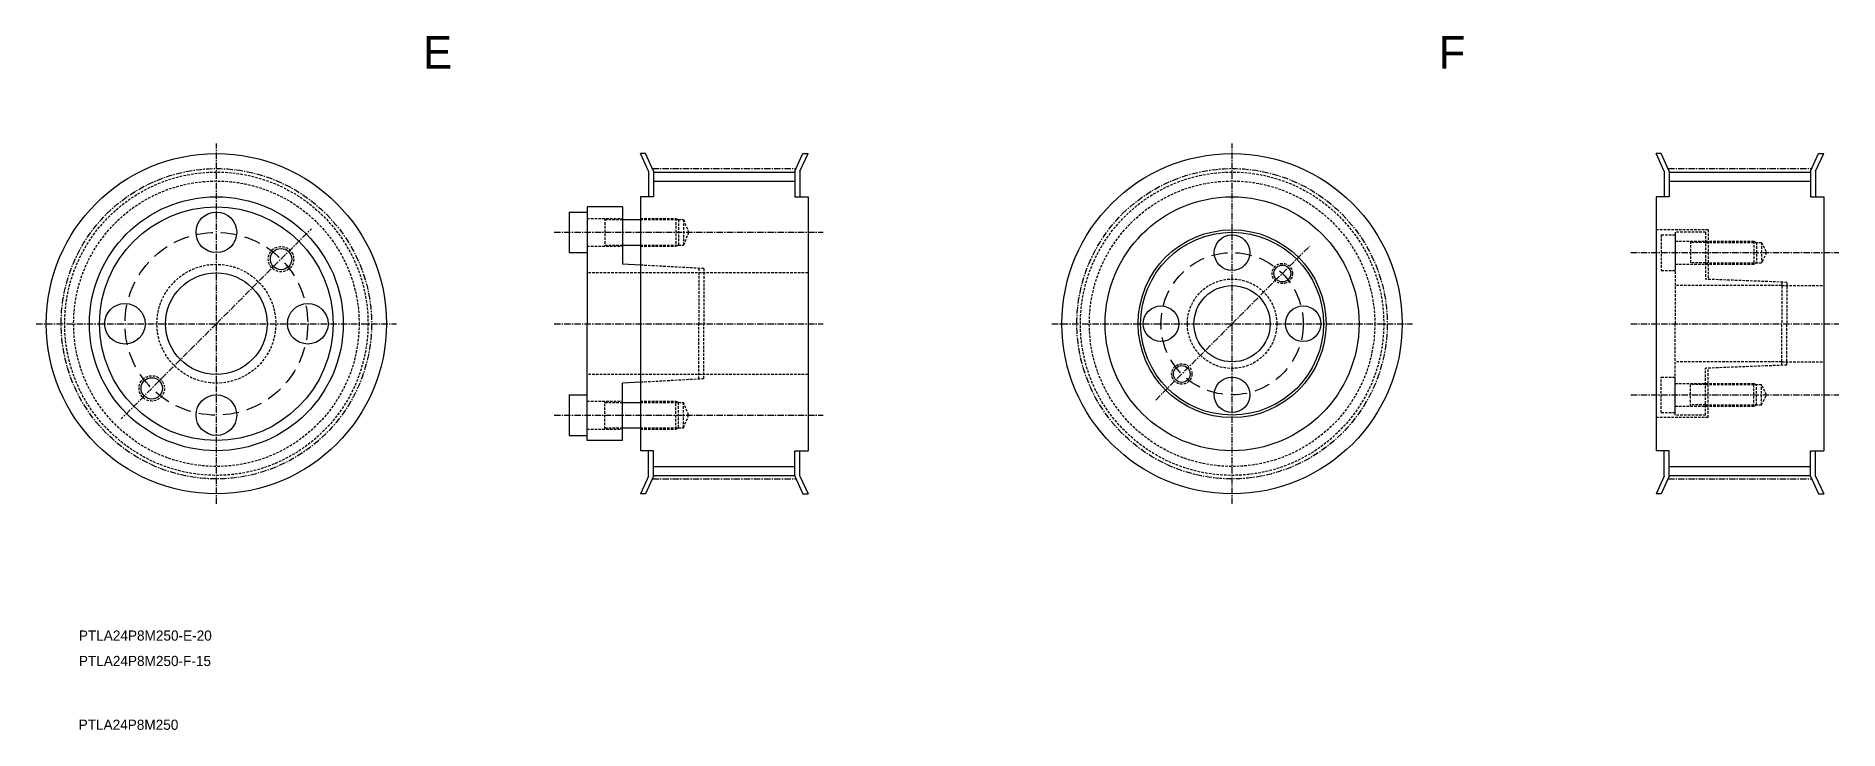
# Model space of a CAD drawing. Extents: x -273 to 82, y 877 to 1013.
import ezdxf

# ---------------------------------------------------------------- set-up
doc = ezdxf.new("R2010")
doc.units = 0
for name, pattern in [('CENTER', [2, 1.25, -0.25, 0.25, -0.25]), ('DASHED', [0.75, 0.5, -0.25]), ('HIDDEN2', [4.7625, 3.175, -1.5875])]:
    doc.linetypes.add(name, pattern=pattern)
doc.layers.get('0').update_dxf_attribs({"linetype": 'CONTINUOUS'})
doc.layers.add('CENTER', color=1, linetype='CENTER')

# ---------------------------------------------------------------- blocks, each defined once
blk = doc.blocks.new('*U12')
at = {"color": 7, "linetype": 'CENTER'}
blk.add_text('E', height=6.4, dxfattribs=at).set_placement((-196.61, 1006.78))
blk = doc.blocks.new('*U13')
at = {"color": 7, "linetype": 'CENTER'}
blk.add_text('PTLA24P8M250', height=2, dxfattribs=at).set_placement((-264.43, 876.56))
blk = doc.blocks.new('*U24')
at = {"color": 7, "linetype": 'CENTER'}
blk.add_text('F', height=6.4, dxfattribs=at).set_placement((3.39, 1006.78))

msp = doc.modelspace()

# ---------------------------------------------------------------- linework, layer by layer
at = {"color": 1, "linetype": 'CENTER'}
for p, q in [((-237.32, 921.03), (-237.32, 992.03)), ((-37.32, 921.03), (-37.32, 992.03)), ((-237.32, 956.53), (-218.61, 975.24)), ((-37.32, 956.53), (-22.06, 971.79)), ((-272.82, 956.53), (-201.82, 956.53)), ((-237.32, 956.53), (-256.06, 937.79)), ((-72.82, 956.53), (-1.82, 956.53)), ((-37.32, 956.53), (-52.52, 941.33))]:
    msp.add_line(p, q, dxfattribs=at)
at = {"color": 7, "linetype": 'CONTINUOUS'}
for p, q in [((-152.82, 990.03), (-153.82, 990.03)), ((-152.22, 986.54), (-153.82, 990.03)), ((-151.22, 986.54), (-152.82, 990.03)), ((-123.42, 986.54), (-121.82, 990.03)), ((-122.42, 986.54), (-120.82, 990.03)), ((-121.82, 990.03), (-120.82, 990.03)), ((47.18, 990.03), (46.18, 990.03)), ((47.78, 986.54), (46.18, 990.03)), ((48.78, 986.54), (47.18, 990.03)), ((76.58, 986.54), (78.18, 990.03)), ((77.58, 986.54), (79.18, 990.03)), ((78.18, 990.03), (79.18, 990.03)), ((-152.22, 986.54), (-152.22, 981.53)), ((-151.22, 986.54), (-151.22, 981.53)), ((-151.22, 986.4), (-123.42, 986.4)), ((-151.22, 984.63), (-123.42, 984.63)), ((-123.42, 986.54), (-123.42, 981.53)), ((-122.42, 986.54), (-122.42, 981.53)), ((47.78, 986.54), (47.78, 981.53)), ((48.78, 986.54), (48.78, 981.53)), ((48.78, 986.4), (76.58, 986.4)), ((48.78, 984.63), (76.58, 984.63)), ((76.58, 986.54), (76.58, 981.53)), ((77.58, 986.54), (77.58, 981.53)), ((-151.22, 981.53), (-153.82, 981.53)), ((-153.82, 981.53), (-153.82, 931.53)), ((-123.42, 981.53), (-120.82, 981.53)), ((-120.82, 981.53), (-120.82, 931.53)), ((46.18, 981.53), (46.18, 931.53)), ((48.78, 981.53), (46.18, 981.53)), ((76.58, 981.53), (79.18, 981.53)), ((79.18, 981.53), (79.18, 931.53)), ((-167.82, 978.53), (-164.32, 978.53)), ((-167.82, 978.53), (-167.82, 970.53)), ((-164.32, 979.53), (-164.32, 956.53)), ((-157.32, 979.53), (-164.32, 979.53)), ((-164.32, 978.53), (-164.32, 970.53)), ((-157.32, 979.53), (-157.32, 968.23)), ((-157.32, 977.03), (-153.82, 977.03)), ((-167.82, 970.53), (-164.32, 970.53)), ((-157.32, 972.03), (-153.82, 972.03)), ((-153.82, 968.07), (-157.32, 968.23)), ((-164.32, 933.53), (-164.32, 956.53)), ((-153.82, 944.99), (-157.32, 944.83)), ((-157.32, 933.53), (-157.32, 944.83)), ((-167.82, 942.53), (-164.32, 942.53)), ((-167.82, 942.53), (-167.82, 934.53)), ((-164.32, 934.53), (-164.32, 942.53)), ((-157.32, 941.03), (-153.82, 941.03)), ((-167.82, 934.53), (-164.32, 934.53)), ((-157.32, 936.03), (-153.82, 936.03)), ((-157.32, 933.53), (-164.32, 933.53)), ((-151.22, 931.53), (-153.82, 931.53)), ((-152.22, 926.52), (-152.22, 931.53)), ((-151.22, 926.52), (-151.22, 931.53)), ((-123.42, 931.53), (-120.82, 931.53)), ((-123.42, 926.52), (-123.42, 931.53)), ((-122.42, 926.52), (-122.42, 931.53)), ((48.78, 931.53), (46.18, 931.53)), ((47.78, 926.52), (47.78, 931.53)), ((48.78, 926.52), (48.78, 931.53)), ((76.58, 926.52), (76.58, 931.53)), ((76.58, 931.53), (79.18, 931.53)), ((77.58, 926.52), (77.58, 931.53)), ((-151.22, 928.42), (-123.42, 928.42)), ((-151.22, 926.66), (-123.42, 926.66)), ((48.78, 928.42), (76.58, 928.42)), ((48.78, 926.66), (76.58, 926.66)), ((-152.22, 926.52), (-153.82, 923.03)), ((-152.82, 923.03), (-153.82, 923.03)), ((-151.22, 926.52), (-152.82, 923.03)), ((-123.42, 926.52), (-121.82, 923.03)), ((-122.42, 926.52), (-120.82, 923.03)), ((-121.82, 923.03), (-120.82, 923.03)), ((47.78, 926.52), (46.18, 923.03)), ((47.18, 923.03), (46.18, 923.03)), ((48.78, 926.52), (47.18, 923.03)), ((76.58, 926.52), (78.18, 923.03)), ((77.58, 926.52), (79.18, 923.03)), ((78.18, 923.03), (79.18, 923.03))]:
    msp.add_line(p, q, dxfattribs=at)
at = {"color": 3, "linetype": 'DASHED'}
for p, q in [((-164.32, 977.28), (-157.32, 977.28)), ((-160.82, 977.28), (-160.82, 971.78)), ((-160.82, 977.03), (-157.32, 977.03)), ((-153.82, 977.28), (-146.82, 977.28)), ((-153.82, 977.03), (-145.32, 977.03)), ((-146.82, 977.28), (-146.82, 971.78)), ((-146.82, 977.28), (-146.32, 977.03)), ((-146.32, 977.03), (-146.32, 972.03)), ((-145.32, 977.03), (-144.32, 974.53)), ((-145.32, 977.03), (-145.32, 972.03)), ((-144.32, 974.53), (-145.32, 972.03)), ((56.43, 975.03), (46.18, 975.03)), ((47.18, 974.03), (49.93, 974.03)), ((47.18, 974.03), (47.18, 967.03)), ((55.93, 974.53), (49.93, 974.53)), ((49.93, 974.53), (49.93, 968.03)), ((49.93, 974.53), (49.93, 974.03)), ((49.93, 974.03), (49.93, 967.03)), ((49.93, 974.03), (49.93, 969.08)), ((49.93, 972.78), (55.93, 972.78)), ((52.93, 972.78), (52.93, 968.28)), ((55.93, 974.53), (55.93, 965.29)), ((55.93, 972.78), (65.43, 972.78)), ((56.43, 975.03), (56.43, 965.27)), ((65.43, 972.78), (65.43, 968.28)), ((65.43, 972.78), (65.93, 972.53)), ((-164.32, 971.78), (-157.32, 971.78)), ((-160.82, 972.03), (-157.32, 972.03)), ((-153.82, 972.03), (-145.32, 972.03)), ((-153.82, 971.78), (-146.82, 971.78)), ((-146.82, 971.78), (-146.32, 972.03)), ((55.93, 972.53), (52.93, 972.53)), ((55.93, 972.53), (66.93, 972.53)), ((65.93, 972.53), (65.93, 968.53)), ((66.93, 972.53), (66.93, 968.53)), ((66.93, 972.53), (67.93, 970.53)), ((67.93, 970.53), (66.93, 968.53)), ((-120.82, 966.53), (-164.32, 966.53)), ((-141.32, 967.38), (-153.82, 968.07)), ((-142.32, 967.43), (-142.32, 956.53)), ((-141.32, 967.38), (-141.32, 956.53)), ((47.18, 967.03), (49.93, 967.03)), ((49.93, 969.08), (49.93, 956.53)), ((49.93, 968.28), (55.93, 968.28)), ((55.93, 968.53), (52.93, 968.53)), ((55.93, 968.53), (66.93, 968.53)), ((55.93, 968.28), (65.43, 968.28)), ((65.43, 968.28), (65.93, 968.53)), ((70.93, 964.03), (49.93, 964.03)), ((71.93, 964.68), (55.93, 965.29)), ((70.93, 964.71), (70.93, 956.53)), ((70.93, 964.03), (79.18, 964.03)), ((71.93, 964.68), (71.93, 956.53)), ((-142.32, 945.62), (-142.32, 956.53)), ((-141.32, 945.68), (-141.32, 956.53)), ((49.93, 943.98), (49.93, 956.53)), ((70.93, 948.34), (70.93, 956.53)), ((71.93, 948.38), (71.93, 956.53)), ((70.93, 949.03), (49.93, 949.03)), ((71.93, 948.38), (55.93, 947.76)), ((70.93, 949.03), (79.18, 949.03)), ((-120.82, 946.53), (-164.32, 946.53)), ((-141.32, 945.68), (-153.82, 944.99)), ((47.18, 939.03), (47.18, 946.03)), ((47.18, 946.03), (49.93, 946.03)), ((49.93, 939.03), (49.93, 946.03)), ((49.93, 938.53), (49.93, 945.03)), ((49.93, 944.78), (55.93, 944.78)), ((52.93, 940.28), (52.93, 944.78)), ((55.93, 944.53), (52.93, 944.53)), ((55.93, 938.53), (55.93, 947.76)), ((55.93, 944.78), (65.43, 944.78)), ((55.93, 944.53), (66.93, 944.53)), ((56.43, 938.03), (56.43, 947.78)), ((65.43, 940.28), (65.43, 944.78)), ((65.43, 944.78), (65.93, 944.53)), ((65.93, 940.53), (65.93, 944.53)), ((66.93, 940.53), (66.93, 944.53)), ((67.93, 942.53), (66.93, 944.53)), ((-164.32, 941.28), (-157.32, 941.28)), ((-160.82, 935.78), (-160.82, 941.28)), ((-160.82, 941.03), (-157.32, 941.03)), ((-153.82, 941.28), (-146.82, 941.28)), ((-153.82, 941.03), (-145.32, 941.03)), ((-146.82, 935.78), (-146.82, 941.28)), ((-146.82, 941.28), (-146.32, 941.03)), ((-146.32, 936.03), (-146.32, 941.03)), ((-144.32, 938.53), (-145.32, 941.03)), ((-145.32, 936.03), (-145.32, 941.03)), ((49.93, 939.03), (49.93, 943.98)), ((66.93, 940.53), (67.93, 942.53)), ((-145.32, 936.03), (-144.32, 938.53)), ((56.43, 938.03), (46.18, 938.03)), ((47.18, 939.03), (49.93, 939.03)), ((49.93, 940.28), (55.93, 940.28)), ((49.93, 938.53), (49.93, 939.03)), ((55.93, 938.53), (49.93, 938.53)), ((55.93, 940.53), (52.93, 940.53)), ((55.93, 940.53), (66.93, 940.53)), ((55.93, 940.28), (65.43, 940.28)), ((65.43, 940.28), (65.93, 940.53)), ((-164.32, 935.78), (-157.32, 935.78)), ((-160.82, 936.03), (-157.32, 936.03)), ((-153.82, 936.03), (-145.32, 936.03)), ((-153.82, 935.78), (-146.82, 935.78)), ((-146.82, 935.78), (-146.32, 936.03))]:
    msp.add_line(p, q, dxfattribs=at)
at = {"color": 7, "linetype": 'CONTINUOUS'}
for centre, radius in [((-237.32, 956.53), 33.5), ((-37.32, 956.53), 33.5), ((-237.32, 956.53), 25), ((-37.32, 956.53), 25), ((-237.32, 956.53), 23), ((-237.32, 974.53), 4), ((-37.32, 956.53), 18.5), ((-37.32, 956.53), 18), ((-37.32, 970.53), 3.5), ((-237.32, 956.53), 10), ((-37.32, 956.53), 7.5), ((-255.32, 956.53), 4), ((-219.32, 956.53), 4), ((-51.32, 956.53), 3.5), ((-23.32, 956.53), 3.5), ((-37.32, 942.53), 3.5), ((-237.32, 938.53), 4)]:
    msp.add_circle(centre, radius, dxfattribs=at)
at = {"color": 1, "linetype": 'CENTER'}
for centre in [(-237.32, 956.53), (-37.32, 956.53)]:
    msp.add_circle(centre, 30.56, dxfattribs=at)
at = {"color": 3, "linetype": 'DASHED'}
for centre, radius in [((-237.32, 956.53), 29.87), ((-237.32, 956.53), 28.11), ((-37.32, 956.53), 29.87), ((-37.32, 956.53), 28.11), ((-224.59, 969.25), 2.5), ((-237.32, 956.53), 11.7), ((-27.42, 966.42), 2), ((-37.32, 956.53), 8.8), ((-47.22, 946.63), 2), ((-250.05, 943.8), 2.5)]:
    msp.add_circle(centre, radius, dxfattribs=at)
at = {"color": 1, "linetype": 'HIDDEN2'}
for centre, radius in [((-237.32, 956.53), 18), ((-37.32, 956.53), 14)]:
    msp.add_circle(centre, radius, dxfattribs=at)
for centre, radius in [((-224.59, 969.25), 2.1), ((-27.42, 966.42), 1.65), ((-47.22, 946.63), 1.65), ((-250.05, 943.8), 2.1)]:
    msp.add_circle(centre, radius)
at = {"layer": 'CENTER', "color": 1, "linetype": 'CENTER'}
for p, q in [((-151.47, 987.09), (-123.17, 987.09)), ((48.53, 987.09), (76.83, 987.09)), ((-170.82, 974.53), (-117.82, 974.53)), ((41.18, 970.53), (82.18, 970.53)), ((-170.82, 956.53), (-117.82, 956.53)), ((41.18, 956.53), (82.18, 956.53)), ((41.18, 942.53), (82.18, 942.53)), ((-170.82, 938.53), (-117.82, 938.53)), ((-151.47, 925.97), (-123.17, 925.97)), ((48.53, 925.97), (76.83, 925.97))]:
    msp.add_line(p, q, dxfattribs=at)

# ---------------------------------------------------------------- block references
at = {"color": 1, "linetype": 'CENTER'}
for name in ['*U12', '*U24', '*U13']:
    msp.add_blockref(name, (0, 0), dxfattribs=at)

# ---------------------------------------------------------------- texts
at = {"color": 7, "linetype": 'CONTINUOUS'}
for s, p in [('PTLA24P8M250-E-20', (-264.39, 894.12)), ('PTLA24P8M250-F-15', (-264.39, 889.12))]:
    msp.add_text(s, height=2, dxfattribs=at).set_placement(p)

doc.saveas('drawing.dxf')
